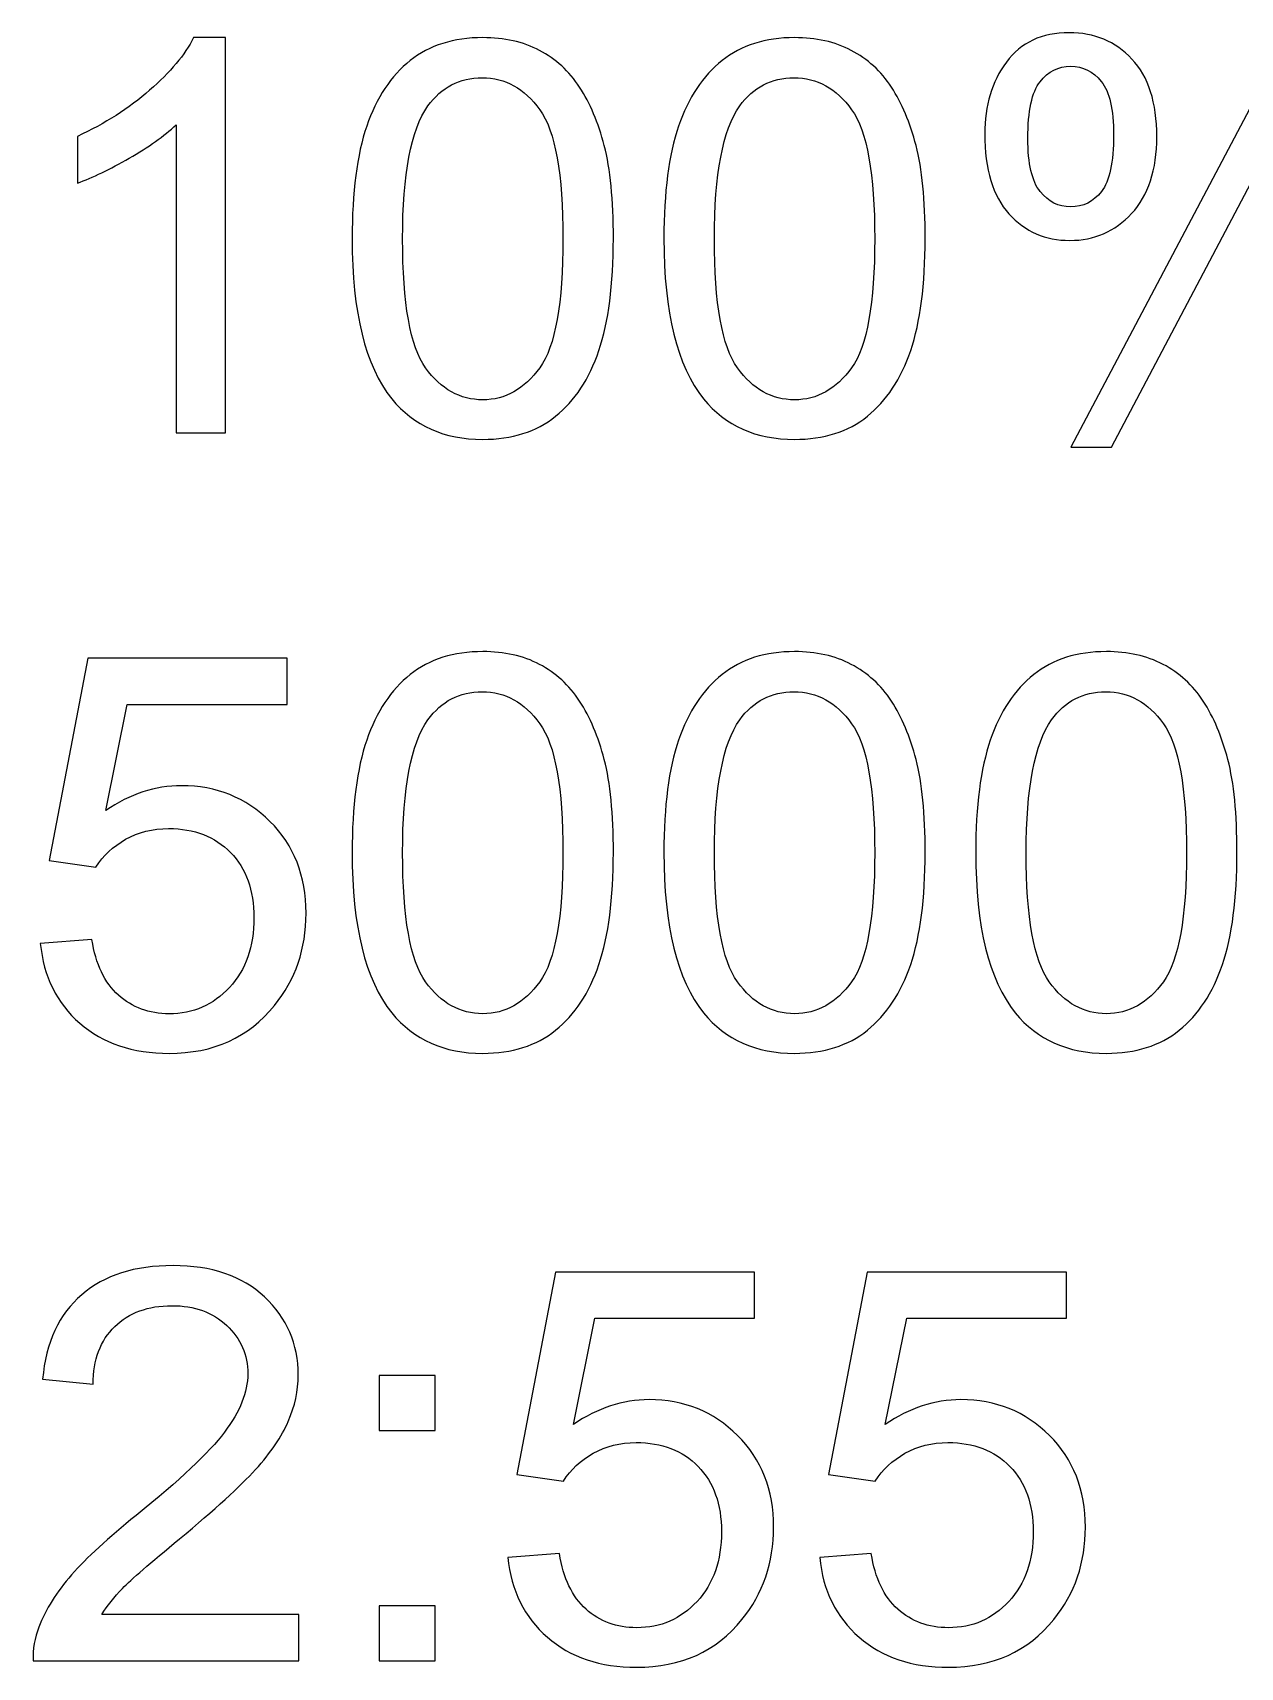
# Model space of a CAD drawing. Header units: millimetres. Extents: x -719 to 505, y -1021 to 376.
# Drawn here: x -644.3 to -588.4, y 244 to 319.6 of the extents above; entities that cross this region are included whole.
import ezdxf

# ---------------------------------------------------------------- set-up
doc = ezdxf.new("R2010")
doc.units = ezdxf.units.MM
doc.header["$MEASUREMENT"] = 0
doc.layers.add('OUTLINE', color=7, linetype='Continuous')

msp = doc.modelspace()

# ---------------------------------------------------------------- linework, layer by layer
at = {"layer": 'OUTLINE', "color": 250}
for points, knots in [([(-635.3459, 301.0599), (-635.3459, 301.0599), (-637.6273, 301.0599), (-637.6273, 301.0599), (-637.6273, 301.0599), (-637.6273, 301.0599), (-637.6273, 315.2924), (-637.6273, 315.2924), (-637.6273, 315.2924), (-638.1761, 314.7759), (-638.8977, 314.2637), (-639.7878, 313.7514), (-639.7878, 313.7514), (-640.6778, 313.2392), (-641.4815, 312.854), (-642.1901, 312.6), (-642.1901, 312.6), (-642.1901, 312.6), (-642.1901, 314.759), (-642.1901, 314.759), (-642.1901, 314.759), (-640.9155, 315.3432), (-639.8007, 316.0544), (-638.8458, 316.8926), (-638.8458, 316.8926), (-637.8909, 317.7265), (-637.2125, 318.5351), (-636.815, 319.3225), (-636.815, 319.3225), (-636.815, 319.3225), (-635.3459, 319.3225), (-635.3459, 319.3225), (-635.3459, 319.3225), (-635.3459, 319.3225), (-635.3459, 301.0599), (-635.3459, 301.0599)], [0, 0, 0, 0, 0.1, 0.1, 0.1, 0.1, 0.2, 0.2, 0.2, 0.2, 0.3, 0.3, 0.3, 0.3, 0.4, 0.4, 0.4, 0.4, 0.5, 0.5, 0.5, 0.5, 0.6, 0.6, 0.6, 0.6, 0.7, 0.7, 0.7, 0.7, 0.8, 0.8, 0.8, 0.8, 1, 1, 1, 1]), ([(-629.4827, 310.0346), (-629.4827, 312.1809), (-629.258, 313.9165), (-628.8086, 315.2289), (-628.8086, 315.2289), (-628.3549, 316.5454), (-627.6852, 317.5572), (-626.7952, 318.2642), (-626.7952, 318.2642), (-625.9093, 318.9711), (-624.7903, 319.3225), (-623.4422, 319.3225), (-623.4422, 319.3225), (-622.4483, 319.3225), (-621.5756, 319.1278), (-620.8195, 318.7341), (-620.8195, 318.7341), (-620.0676, 318.3404), (-619.4454, 317.7731), (-618.9614, 317.0323), (-618.9614, 317.0323), (-618.4775, 316.2957), (-618.0973, 315.394), (-617.8207, 314.3314), (-617.8207, 314.3314), (-617.54, 313.2688), (-617.4017, 311.8337), (-617.4017, 310.0346), (-617.4017, 310.0346), (-617.4017, 307.901), (-617.6263, 306.1738), (-618.0714, 304.8614), (-618.0714, 304.8614), (-618.5164, 303.5449), (-619.1862, 302.5331), (-620.0762, 301.8219), (-620.0762, 301.8219), (-620.962, 301.1107), (-622.0854, 300.7551), (-623.4422, 300.7551), (-623.4422, 300.7551), (-625.2267, 300.7551), (-626.6309, 301.3774), (-627.6507, 302.6262), (-627.6507, 302.6262), (-628.8734, 304.1502), (-629.4827, 306.6183), (-629.4827, 310.0346)], [0, 0, 0, 0, 0.0769231, 0.0769231, 0.0769231, 0.0769231, 0.1538462, 0.1538462, 0.1538462, 0.1538462, 0.2307692, 0.2307692, 0.2307692, 0.2307692, 0.3076923, 0.3076923, 0.3076923, 0.3076923, 0.3846154, 0.3846154, 0.3846154, 0.3846154, 0.4615385, 0.4615385, 0.4615385, 0.4615385, 0.5384615, 0.5384615, 0.5384615, 0.5384615, 0.6153846, 0.6153846, 0.6153846, 0.6153846, 0.6923077, 0.6923077, 0.6923077, 0.6923077, 0.7692308, 0.7692308, 0.7692308, 0.7692308, 0.8461538, 0.8461538, 0.8461538, 0.8461538, 1, 1, 1, 1]), ([(-615.0641, 310.0346), (-615.0641, 312.1809), (-614.8394, 313.9165), (-614.39, 315.2289), (-614.39, 315.2289), (-613.9363, 316.5454), (-613.2666, 317.5572), (-612.3766, 318.2642), (-612.3766, 318.2642), (-611.4907, 318.9711), (-610.3717, 319.3225), (-609.0236, 319.3225), (-609.0236, 319.3225), (-608.0297, 319.3225), (-607.157, 319.1278), (-606.4009, 318.7341), (-606.4009, 318.7341), (-605.649, 318.3404), (-605.0268, 317.7731), (-604.5428, 317.0323), (-604.5428, 317.0323), (-604.0589, 316.2957), (-603.6787, 315.394), (-603.4021, 314.3314), (-603.4021, 314.3314), (-603.1214, 313.2688), (-602.9831, 311.8337), (-602.9831, 310.0346), (-602.9831, 310.0346), (-602.9831, 307.901), (-603.2077, 306.1738), (-603.6528, 304.8614), (-603.6528, 304.8614), (-604.0978, 303.5449), (-604.7676, 302.5331), (-605.6576, 301.8219), (-605.6576, 301.8219), (-606.5434, 301.1107), (-607.6668, 300.7551), (-609.0236, 300.7551), (-609.0236, 300.7551), (-610.8081, 300.7551), (-612.2123, 301.3774), (-613.2321, 302.6262), (-613.2321, 302.6262), (-614.4548, 304.1502), (-615.0641, 306.6183), (-615.0641, 310.0346)], [0, 0, 0, 0, 0.0769231, 0.0769231, 0.0769231, 0.0769231, 0.1538462, 0.1538462, 0.1538462, 0.1538462, 0.2307692, 0.2307692, 0.2307692, 0.2307692, 0.3076923, 0.3076923, 0.3076923, 0.3076923, 0.3846154, 0.3846154, 0.3846154, 0.3846154, 0.4615385, 0.4615385, 0.4615385, 0.4615385, 0.5384615, 0.5384615, 0.5384615, 0.5384615, 0.6153846, 0.6153846, 0.6153846, 0.6153846, 0.6923077, 0.6923077, 0.6923077, 0.6923077, 0.7692308, 0.7692308, 0.7692308, 0.7692308, 0.8461538, 0.8461538, 0.8461538, 0.8461538, 1, 1, 1, 1]), ([(-600.2308, 314.8817), (-600.2308, 316.1771), (-599.898, 317.282), (-599.2284, 318.188), (-599.2284, 318.188), (-598.5586, 319.0981), (-597.5907, 319.5511), (-596.3204, 319.5511), (-596.3204, 319.5511), (-595.1538, 319.5511), (-594.186, 319.1447), (-593.4212, 318.3319), (-593.4212, 318.3319), (-592.6564, 317.5191), (-592.2718, 316.3211), (-592.2718, 314.7463), (-592.2718, 314.7463), (-592.2718, 313.2096), (-592.6607, 312.0242), (-593.4342, 311.1945), (-593.4342, 311.1945), (-594.2075, 310.3648), (-595.1625, 309.9499), (-596.2945, 309.9499), (-596.2945, 309.9499), (-597.4222, 309.9499), (-598.3599, 310.3605), (-599.1073, 311.1776), (-599.1073, 311.1776), (-599.8549, 311.9946), (-600.2308, 313.2307), (-600.2308, 314.8817)], [0, 0, 0, 0, 0.1111111, 0.1111111, 0.1111111, 0.1111111, 0.2222222, 0.2222222, 0.2222222, 0.2222222, 0.3333333, 0.3333333, 0.3333333, 0.3333333, 0.4444444, 0.4444444, 0.4444444, 0.4444444, 0.5555556, 0.5555556, 0.5555556, 0.5555556, 0.6666667, 0.6666667, 0.6666667, 0.6666667, 0.7777778, 0.7777778, 0.7777778, 0.7777778, 1, 1, 1, 1]), ([(-596.2426, 300.3995), (-596.2426, 300.3995), (-586.1189, 319.5511), (-586.1189, 319.5511), (-586.1189, 319.5511), (-586.1189, 319.5511), (-584.261, 319.5511), (-584.261, 319.5511), (-584.261, 319.5511), (-584.261, 319.5511), (-594.3588, 300.3995), (-594.3588, 300.3995), (-594.3588, 300.3995), (-594.3588, 300.3995), (-596.2426, 300.3995), (-596.2426, 300.3995)], [0, 0, 0, 0, 0.2, 0.2, 0.2, 0.2, 0.4, 0.4, 0.4, 0.4, 0.6, 0.6, 0.6, 0.6, 1, 1, 1, 1]), ([(-627.1494, 310.0261), (-627.1494, 307.0331), (-626.7952, 305.0435), (-626.0822, 304.0613), (-626.0822, 304.0613), (-625.3693, 303.075), (-624.4878, 302.5839), (-623.4422, 302.5839), (-623.4422, 302.5839), (-622.3965, 302.5839), (-621.515, 303.0792), (-620.8021, 304.0656), (-620.8021, 304.0656), (-620.0892, 305.0562), (-619.7349, 307.0416), (-619.7349, 310.0261), (-619.7349, 310.0261), (-619.7349, 313.0191), (-620.0892, 315.0087), (-620.8021, 315.9909), (-620.8021, 315.9909), (-621.5108, 316.9772), (-622.4009, 317.4683), (-623.4681, 317.4683), (-623.4681, 317.4683), (-624.5138, 317.4683), (-625.3519, 317.0323), (-625.9785, 316.1644), (-625.9785, 316.1644), (-626.7606, 315.0595), (-627.1494, 313.0106), (-627.1494, 310.0261)], [0, 0, 0, 0, 0.1111111, 0.1111111, 0.1111111, 0.1111111, 0.2222222, 0.2222222, 0.2222222, 0.2222222, 0.3333333, 0.3333333, 0.3333333, 0.3333333, 0.4444444, 0.4444444, 0.4444444, 0.4444444, 0.5555556, 0.5555556, 0.5555556, 0.5555556, 0.6666667, 0.6666667, 0.6666667, 0.6666667, 0.7777778, 0.7777778, 0.7777778, 0.7777778, 1, 1, 1, 1]), ([(-612.7308, 310.0261), (-612.7308, 307.0331), (-612.3766, 305.0435), (-611.6636, 304.0613), (-611.6636, 304.0613), (-610.9507, 303.075), (-610.0692, 302.5839), (-609.0236, 302.5839), (-609.0236, 302.5839), (-607.9779, 302.5839), (-607.0964, 303.0792), (-606.3835, 304.0656), (-606.3835, 304.0656), (-605.6706, 305.0562), (-605.3163, 307.0416), (-605.3163, 310.0261), (-605.3163, 310.0261), (-605.3163, 313.0191), (-605.6706, 315.0087), (-606.3835, 315.9909), (-606.3835, 315.9909), (-607.0922, 316.9772), (-607.9823, 317.4683), (-609.0495, 317.4683), (-609.0495, 317.4683), (-610.0952, 317.4683), (-610.9333, 317.0323), (-611.5599, 316.1644), (-611.5599, 316.1644), (-612.342, 315.0595), (-612.7308, 313.0106), (-612.7308, 310.0261)], [0, 0, 0, 0, 0.1111111, 0.1111111, 0.1111111, 0.1111111, 0.2222222, 0.2222222, 0.2222222, 0.2222222, 0.3333333, 0.3333333, 0.3333333, 0.3333333, 0.4444444, 0.4444444, 0.4444444, 0.4444444, 0.5555556, 0.5555556, 0.5555556, 0.5555556, 0.6666667, 0.6666667, 0.6666667, 0.6666667, 0.7777778, 0.7777778, 0.7777778, 0.7777778, 1, 1, 1, 1]), ([(-596.2556, 318.0017), (-596.8216, 318.0017), (-597.2926, 317.7646), (-597.6685, 317.2863), (-597.6685, 317.2863), (-598.0444, 316.8079), (-598.2346, 315.9316), (-598.2346, 314.6574), (-598.2346, 314.6574), (-598.2346, 313.4974), (-598.0444, 312.6804), (-597.6642, 312.2105), (-597.6642, 312.2105), (-597.284, 311.7364), (-596.813, 311.4993), (-596.2556, 311.4993), (-596.2556, 311.4993), (-595.6809, 311.4993), (-595.2056, 311.7364), (-594.8297, 312.2147), (-594.8297, 312.2147), (-594.4538, 312.6931), (-594.268, 313.5652), (-594.268, 314.8309), (-594.268, 314.8309), (-594.268, 315.9993), (-594.4582, 316.8206), (-594.8384, 317.2905), (-594.8384, 317.2905), (-595.2186, 317.7646), (-595.6896, 318.0017), (-596.2556, 318.0017)], [0, 0, 0, 0, 0.1111111, 0.1111111, 0.1111111, 0.1111111, 0.2222222, 0.2222222, 0.2222222, 0.2222222, 0.3333333, 0.3333333, 0.3333333, 0.3333333, 0.4444444, 0.4444444, 0.4444444, 0.4444444, 0.5555556, 0.5555556, 0.5555556, 0.5555556, 0.6666667, 0.6666667, 0.6666667, 0.6666667, 0.7777778, 0.7777778, 0.7777778, 0.7777778, 1, 1, 1, 1]), ([(-629.4827, 281.6585), (-629.4827, 283.8048), (-629.258, 285.5404), (-628.8086, 286.8528), (-628.8086, 286.8528), (-628.3549, 288.1693), (-627.6852, 289.1811), (-626.7952, 289.8881), (-626.7952, 289.8881), (-625.9093, 290.595), (-624.7903, 290.9464), (-623.4422, 290.9464), (-623.4422, 290.9464), (-622.4483, 290.9464), (-621.5756, 290.7517), (-620.8195, 290.358), (-620.8195, 290.358), (-620.0676, 289.9643), (-619.4454, 289.397), (-618.9614, 288.6562), (-618.9614, 288.6562), (-618.4775, 287.9196), (-618.0973, 287.0179), (-617.8207, 285.9553), (-617.8207, 285.9553), (-617.54, 284.8927), (-617.4017, 283.4576), (-617.4017, 281.6585), (-617.4017, 281.6585), (-617.4017, 279.5249), (-617.6263, 277.7977), (-618.0714, 276.4853), (-618.0714, 276.4853), (-618.5164, 275.1688), (-619.1862, 274.157), (-620.0762, 273.4458), (-620.0762, 273.4458), (-620.962, 272.7346), (-622.0854, 272.379), (-623.4422, 272.379), (-623.4422, 272.379), (-625.2267, 272.379), (-626.6309, 273.0013), (-627.6507, 274.2501), (-627.6507, 274.2501), (-628.8734, 275.7741), (-629.4827, 278.2422), (-629.4827, 281.6585)], [0, 0, 0, 0, 0.0769231, 0.0769231, 0.0769231, 0.0769231, 0.1538462, 0.1538462, 0.1538462, 0.1538462, 0.2307692, 0.2307692, 0.2307692, 0.2307692, 0.3076923, 0.3076923, 0.3076923, 0.3076923, 0.3846154, 0.3846154, 0.3846154, 0.3846154, 0.4615385, 0.4615385, 0.4615385, 0.4615385, 0.5384615, 0.5384615, 0.5384615, 0.5384615, 0.6153846, 0.6153846, 0.6153846, 0.6153846, 0.6923077, 0.6923077, 0.6923077, 0.6923077, 0.7692308, 0.7692308, 0.7692308, 0.7692308, 0.8461538, 0.8461538, 0.8461538, 0.8461538, 1, 1, 1, 1]), ([(-615.0641, 281.6585), (-615.0641, 283.8048), (-614.8394, 285.5404), (-614.39, 286.8528), (-614.39, 286.8528), (-613.9363, 288.1693), (-613.2666, 289.1811), (-612.3766, 289.8881), (-612.3766, 289.8881), (-611.4907, 290.595), (-610.3717, 290.9464), (-609.0236, 290.9464), (-609.0236, 290.9464), (-608.0297, 290.9464), (-607.157, 290.7517), (-606.4009, 290.358), (-606.4009, 290.358), (-605.649, 289.9643), (-605.0268, 289.397), (-604.5428, 288.6562), (-604.5428, 288.6562), (-604.0589, 287.9196), (-603.6787, 287.0179), (-603.4021, 285.9553), (-603.4021, 285.9553), (-603.1214, 284.8927), (-602.9831, 283.4576), (-602.9831, 281.6585), (-602.9831, 281.6585), (-602.9831, 279.5249), (-603.2077, 277.7977), (-603.6528, 276.4853), (-603.6528, 276.4853), (-604.0978, 275.1688), (-604.7676, 274.157), (-605.6576, 273.4458), (-605.6576, 273.4458), (-606.5434, 272.7346), (-607.6668, 272.379), (-609.0236, 272.379), (-609.0236, 272.379), (-610.8081, 272.379), (-612.2123, 273.0013), (-613.2321, 274.2501), (-613.2321, 274.2501), (-614.4548, 275.7741), (-615.0641, 278.2422), (-615.0641, 281.6585)], [0, 0, 0, 0, 0.0769231, 0.0769231, 0.0769231, 0.0769231, 0.1538462, 0.1538462, 0.1538462, 0.1538462, 0.2307692, 0.2307692, 0.2307692, 0.2307692, 0.3076923, 0.3076923, 0.3076923, 0.3076923, 0.3846154, 0.3846154, 0.3846154, 0.3846154, 0.4615385, 0.4615385, 0.4615385, 0.4615385, 0.5384615, 0.5384615, 0.5384615, 0.5384615, 0.6153846, 0.6153846, 0.6153846, 0.6153846, 0.6923077, 0.6923077, 0.6923077, 0.6923077, 0.7692308, 0.7692308, 0.7692308, 0.7692308, 0.8461538, 0.8461538, 0.8461538, 0.8461538, 1, 1, 1, 1]), ([(-600.6456, 281.6585), (-600.6456, 283.8048), (-600.4209, 285.5404), (-599.9715, 286.8528), (-599.9715, 286.8528), (-599.5178, 288.1693), (-598.8481, 289.1811), (-597.9581, 289.8881), (-597.9581, 289.8881), (-597.0722, 290.595), (-595.9532, 290.9464), (-594.6051, 290.9464), (-594.6051, 290.9464), (-593.6112, 290.9464), (-592.7385, 290.7517), (-591.9824, 290.358), (-591.9824, 290.358), (-591.2305, 289.9643), (-590.6083, 289.397), (-590.1243, 288.6562), (-590.1243, 288.6562), (-589.6404, 287.9196), (-589.2602, 287.0179), (-588.9836, 285.9553), (-588.9836, 285.9553), (-588.7029, 284.8927), (-588.5646, 283.4576), (-588.5646, 281.6585), (-588.5646, 281.6585), (-588.5646, 279.5249), (-588.7892, 277.7977), (-589.2343, 276.4853), (-589.2343, 276.4853), (-589.6793, 275.1688), (-590.3491, 274.157), (-591.2391, 273.4458), (-591.2391, 273.4458), (-592.1249, 272.7346), (-593.2483, 272.379), (-594.6051, 272.379), (-594.6051, 272.379), (-596.3896, 272.379), (-597.7938, 273.0013), (-598.8136, 274.2501), (-598.8136, 274.2501), (-600.0363, 275.7741), (-600.6456, 278.2422), (-600.6456, 281.6585)], [0, 0, 0, 0, 0.0769231, 0.0769231, 0.0769231, 0.0769231, 0.1538462, 0.1538462, 0.1538462, 0.1538462, 0.2307692, 0.2307692, 0.2307692, 0.2307692, 0.3076923, 0.3076923, 0.3076923, 0.3076923, 0.3846154, 0.3846154, 0.3846154, 0.3846154, 0.4615385, 0.4615385, 0.4615385, 0.4615385, 0.5384615, 0.5384615, 0.5384615, 0.5384615, 0.6153846, 0.6153846, 0.6153846, 0.6153846, 0.6923077, 0.6923077, 0.6923077, 0.6923077, 0.7692308, 0.7692308, 0.7692308, 0.7692308, 0.8461538, 0.8461538, 0.8461538, 0.8461538, 1, 1, 1, 1]), ([(-643.9012, 277.459), (-643.9012, 277.459), (-641.5161, 277.6368), (-641.5161, 277.6368), (-641.5161, 277.6368), (-641.3389, 276.498), (-640.9285, 275.6429), (-640.2889, 275.0672), (-640.2889, 275.0672), (-639.6495, 274.4957), (-638.8675, 274.2078), (-637.9471, 274.2078), (-637.9471, 274.2078), (-636.8366, 274.2078), (-635.9076, 274.6142), (-635.1515, 275.4228), (-635.1515, 275.4228), (-634.3997, 276.2356), (-634.0238, 277.3108), (-634.0238, 278.6486), (-634.0238, 278.6486), (-634.0238, 279.9228), (-634.3824, 280.9261), (-635.1039, 281.6627), (-635.1039, 281.6627), (-635.8256, 282.3993), (-636.7805, 282.7676), (-637.9687, 282.7676), (-637.9687, 282.7676), (-638.7075, 282.7676), (-639.3686, 282.6025), (-639.9563, 282.2723), (-639.9563, 282.2723), (-640.5396, 281.9421), (-640.9976, 281.5145), (-641.3346, 280.9896), (-641.3346, 280.9896), (-641.3346, 280.9896), (-643.4864, 281.2944), (-643.4864, 281.2944), (-643.4864, 281.2944), (-643.4864, 281.2944), (-641.6976, 290.6416), (-641.6976, 290.6416), (-641.6976, 290.6416), (-641.6976, 290.6416), (-632.4942, 290.6416), (-632.4942, 290.6416), (-632.4942, 290.6416), (-632.4942, 290.6416), (-632.4942, 288.508), (-632.4942, 288.508), (-632.4942, 288.508), (-632.4942, 288.508), (-639.8785, 288.508), (-639.8785, 288.508), (-639.8785, 288.508), (-639.8785, 288.508), (-640.868, 283.6016), (-640.868, 283.6016), (-640.868, 283.6016), (-639.7575, 284.3678), (-638.5909, 284.7488), (-637.3724, 284.7488), (-637.3724, 284.7488), (-635.7565, 284.7488), (-634.391, 284.1985), (-633.2806, 283.0978), (-633.2806, 283.0978), (-632.1701, 281.9971), (-631.6128, 280.5832), (-631.6128, 278.856), (-631.6128, 278.856), (-631.6128, 277.2092), (-632.101, 275.7868), (-633.0775, 274.5888), (-633.0775, 274.5888), (-634.2658, 273.1156), (-635.8904, 272.379), (-637.9471, 272.379), (-637.9471, 272.379), (-639.6322, 272.379), (-641.0063, 272.8447), (-642.0735, 273.7718), (-642.0735, 273.7718), (-643.1407, 274.6989), (-643.7499, 275.9265), (-643.9012, 277.459)], [0, 0, 0, 0, 0.0434783, 0.0434783, 0.0434783, 0.0434783, 0.0869565, 0.0869565, 0.0869565, 0.0869565, 0.1304348, 0.1304348, 0.1304348, 0.1304348, 0.173913, 0.173913, 0.173913, 0.173913, 0.2173913, 0.2173913, 0.2173913, 0.2173913, 0.2608696, 0.2608696, 0.2608696, 0.2608696, 0.3043478, 0.3043478, 0.3043478, 0.3043478, 0.3478261, 0.3478261, 0.3478261, 0.3478261, 0.3913043, 0.3913043, 0.3913043, 0.3913043, 0.4347826, 0.4347826, 0.4347826, 0.4347826, 0.4782609, 0.4782609, 0.4782609, 0.4782609, 0.5217391, 0.5217391, 0.5217391, 0.5217391, 0.5652174, 0.5652174, 0.5652174, 0.5652174, 0.6086957, 0.6086957, 0.6086957, 0.6086957, 0.6521739, 0.6521739, 0.6521739, 0.6521739, 0.6956522, 0.6956522, 0.6956522, 0.6956522, 0.7391304, 0.7391304, 0.7391304, 0.7391304, 0.7826087, 0.7826087, 0.7826087, 0.7826087, 0.826087, 0.826087, 0.826087, 0.826087, 0.8695652, 0.8695652, 0.8695652, 0.8695652, 0.9130435, 0.9130435, 0.9130435, 0.9130435, 1, 1, 1, 1]), ([(-627.1494, 281.65), (-627.1494, 278.657), (-626.7952, 276.6674), (-626.0822, 275.6852), (-626.0822, 275.6852), (-625.3693, 274.6989), (-624.4878, 274.2078), (-623.4422, 274.2078), (-623.4422, 274.2078), (-622.3965, 274.2078), (-621.515, 274.7031), (-620.8021, 275.6895), (-620.8021, 275.6895), (-620.0892, 276.6801), (-619.7349, 278.6655), (-619.7349, 281.65), (-619.7349, 281.65), (-619.7349, 284.643), (-620.0892, 286.6326), (-620.8021, 287.6148), (-620.8021, 287.6148), (-621.5108, 288.6011), (-622.4009, 289.0922), (-623.4681, 289.0922), (-623.4681, 289.0922), (-624.5138, 289.0922), (-625.3519, 288.6562), (-625.9785, 287.7883), (-625.9785, 287.7883), (-626.7606, 286.6834), (-627.1494, 284.6345), (-627.1494, 281.65)], [0, 0, 0, 0, 0.1111111, 0.1111111, 0.1111111, 0.1111111, 0.2222222, 0.2222222, 0.2222222, 0.2222222, 0.3333333, 0.3333333, 0.3333333, 0.3333333, 0.4444444, 0.4444444, 0.4444444, 0.4444444, 0.5555556, 0.5555556, 0.5555556, 0.5555556, 0.6666667, 0.6666667, 0.6666667, 0.6666667, 0.7777778, 0.7777778, 0.7777778, 0.7777778, 1, 1, 1, 1]), ([(-612.7308, 281.65), (-612.7308, 278.657), (-612.3766, 276.6674), (-611.6636, 275.6852), (-611.6636, 275.6852), (-610.9507, 274.6989), (-610.0692, 274.2078), (-609.0236, 274.2078), (-609.0236, 274.2078), (-607.9779, 274.2078), (-607.0964, 274.7031), (-606.3835, 275.6895), (-606.3835, 275.6895), (-605.6706, 276.6801), (-605.3163, 278.6655), (-605.3163, 281.65), (-605.3163, 281.65), (-605.3163, 284.643), (-605.6706, 286.6326), (-606.3835, 287.6148), (-606.3835, 287.6148), (-607.0922, 288.6011), (-607.9823, 289.0922), (-609.0495, 289.0922), (-609.0495, 289.0922), (-610.0952, 289.0922), (-610.9333, 288.6562), (-611.5599, 287.7883), (-611.5599, 287.7883), (-612.342, 286.6834), (-612.7308, 284.6345), (-612.7308, 281.65)], [0, 0, 0, 0, 0.1111111, 0.1111111, 0.1111111, 0.1111111, 0.2222222, 0.2222222, 0.2222222, 0.2222222, 0.3333333, 0.3333333, 0.3333333, 0.3333333, 0.4444444, 0.4444444, 0.4444444, 0.4444444, 0.5555556, 0.5555556, 0.5555556, 0.5555556, 0.6666667, 0.6666667, 0.6666667, 0.6666667, 0.7777778, 0.7777778, 0.7777778, 0.7777778, 1, 1, 1, 1]), ([(-598.3123, 281.65), (-598.3123, 278.657), (-597.9581, 276.6674), (-597.2451, 275.6852), (-597.2451, 275.6852), (-596.5322, 274.6989), (-595.6507, 274.2078), (-594.6051, 274.2078), (-594.6051, 274.2078), (-593.5594, 274.2078), (-592.6779, 274.7031), (-591.965, 275.6895), (-591.965, 275.6895), (-591.2521, 276.6801), (-590.8978, 278.6655), (-590.8978, 281.65), (-590.8978, 281.65), (-590.8978, 284.643), (-591.2521, 286.6326), (-591.965, 287.6148), (-591.965, 287.6148), (-592.6737, 288.6011), (-593.5638, 289.0922), (-594.631, 289.0922), (-594.631, 289.0922), (-595.6767, 289.0922), (-596.5148, 288.6562), (-597.1414, 287.7883), (-597.1414, 287.7883), (-597.9235, 286.6834), (-598.3123, 284.6345), (-598.3123, 281.65)], [0, 0, 0, 0, 0.1111111, 0.1111111, 0.1111111, 0.1111111, 0.2222222, 0.2222222, 0.2222222, 0.2222222, 0.3333333, 0.3333333, 0.3333333, 0.3333333, 0.4444444, 0.4444444, 0.4444444, 0.4444444, 0.5555556, 0.5555556, 0.5555556, 0.5555556, 0.6666667, 0.6666667, 0.6666667, 0.6666667, 0.7777778, 0.7777778, 0.7777778, 0.7777778, 1, 1, 1, 1]), ([(-631.9498, 246.4413), (-631.9498, 246.4413), (-631.9498, 244.3077), (-631.9498, 244.3077), (-631.9498, 244.3077), (-631.9498, 244.3077), (-644.2382, 244.3077), (-644.2382, 244.3077), (-644.2382, 244.3077), (-644.2554, 244.8453), (-644.1647, 245.3618), (-643.9703, 245.8613), (-643.9703, 245.8613), (-643.6549, 246.6784), (-643.1493, 247.4869), (-642.4537, 248.2786), (-642.4537, 248.2786), (-641.7581, 249.0702), (-640.7643, 249.9846), (-639.4723, 251.0218), (-639.4723, 251.0218), (-637.4631, 252.6431), (-636.0978, 253.9258), (-635.3848, 254.8741), (-635.3848, 254.8741), (-634.6676, 255.8224), (-634.309, 256.7198), (-634.309, 257.5665), (-634.309, 257.5665), (-634.309, 258.4513), (-634.633, 259.1963), (-635.2811, 259.8059), (-635.2811, 259.8059), (-635.9293, 260.4113), (-636.7761, 260.7161), (-637.8175, 260.7161), (-637.8175, 260.7161), (-638.9193, 260.7161), (-639.8007, 260.3944), (-640.4618, 259.7509), (-640.4618, 259.7509), (-641.1229, 259.1117), (-641.4556, 258.2227), (-641.4642, 257.0839), (-641.4642, 257.0839), (-641.4642, 257.0839), (-643.7975, 257.3125), (-643.7975, 257.3125), (-643.7975, 257.3125), (-643.6376, 259.0228), (-643.0327, 260.3266), (-641.987, 261.2241), (-641.987, 261.2241), (-640.9371, 262.1216), (-639.5328, 262.5703), (-637.7656, 262.5703), (-637.7656, 262.5703), (-635.9854, 262.5703), (-634.5725, 262.0877), (-633.5355, 261.1183), (-633.5355, 261.1183), (-632.4942, 260.1488), (-631.9757, 258.9466), (-631.9757, 257.5157), (-631.9757, 257.5157), (-631.9757, 256.7876), (-632.127, 256.0721), (-632.4337, 255.3694), (-632.4337, 255.3694), (-632.7362, 254.6624), (-633.2417, 253.9216), (-633.946, 253.1427), (-633.946, 253.1427), (-634.6547, 252.368), (-635.8256, 251.2969), (-637.4588, 249.9423), (-637.4588, 249.9423), (-638.8286, 248.8162), (-639.71, 248.0542), (-640.0989, 247.652), (-640.0989, 247.652), (-640.4878, 247.2499), (-640.8074, 246.8477), (-641.0624, 246.4413), (-641.0624, 246.4413), (-641.0624, 246.4413), (-631.9498, 246.4413), (-631.9498, 246.4413)], [0, 0, 0, 0, 0.0434783, 0.0434783, 0.0434783, 0.0434783, 0.0869565, 0.0869565, 0.0869565, 0.0869565, 0.1304348, 0.1304348, 0.1304348, 0.1304348, 0.173913, 0.173913, 0.173913, 0.173913, 0.2173913, 0.2173913, 0.2173913, 0.2173913, 0.2608696, 0.2608696, 0.2608696, 0.2608696, 0.3043478, 0.3043478, 0.3043478, 0.3043478, 0.3478261, 0.3478261, 0.3478261, 0.3478261, 0.3913043, 0.3913043, 0.3913043, 0.3913043, 0.4347826, 0.4347826, 0.4347826, 0.4347826, 0.4782609, 0.4782609, 0.4782609, 0.4782609, 0.5217391, 0.5217391, 0.5217391, 0.5217391, 0.5652174, 0.5652174, 0.5652174, 0.5652174, 0.6086957, 0.6086957, 0.6086957, 0.6086957, 0.6521739, 0.6521739, 0.6521739, 0.6521739, 0.6956522, 0.6956522, 0.6956522, 0.6956522, 0.7391304, 0.7391304, 0.7391304, 0.7391304, 0.7826087, 0.7826087, 0.7826087, 0.7826087, 0.826087, 0.826087, 0.826087, 0.826087, 0.8695652, 0.8695652, 0.8695652, 0.8695652, 0.9130435, 0.9130435, 0.9130435, 0.9130435, 1, 1, 1, 1]), ([(-622.2798, 249.0829), (-622.2798, 249.0829), (-619.8947, 249.2607), (-619.8947, 249.2607), (-619.8947, 249.2607), (-619.7175, 248.1219), (-619.3071, 247.2668), (-618.6675, 246.6911), (-618.6675, 246.6911), (-618.0281, 246.1196), (-617.2461, 245.8317), (-616.3257, 245.8317), (-616.3257, 245.8317), (-615.2152, 245.8317), (-614.2862, 246.2381), (-613.5301, 247.0467), (-613.5301, 247.0467), (-612.7783, 247.8595), (-612.4024, 248.9347), (-612.4024, 250.2725), (-612.4024, 250.2725), (-612.4024, 251.5467), (-612.761, 252.55), (-613.4825, 253.2866), (-613.4825, 253.2866), (-614.2042, 254.0232), (-615.1591, 254.3915), (-616.3473, 254.3915), (-616.3473, 254.3915), (-617.0861, 254.3915), (-617.7472, 254.2264), (-618.3349, 253.8962), (-618.3349, 253.8962), (-618.9182, 253.566), (-619.3762, 253.1384), (-619.7132, 252.6135), (-619.7132, 252.6135), (-619.7132, 252.6135), (-621.865, 252.9183), (-621.865, 252.9183), (-621.865, 252.9183), (-621.865, 252.9183), (-620.0762, 262.2655), (-620.0762, 262.2655), (-620.0762, 262.2655), (-620.0762, 262.2655), (-610.8728, 262.2655), (-610.8728, 262.2655), (-610.8728, 262.2655), (-610.8728, 262.2655), (-610.8728, 260.1319), (-610.8728, 260.1319), (-610.8728, 260.1319), (-610.8728, 260.1319), (-618.2571, 260.1319), (-618.2571, 260.1319), (-618.2571, 260.1319), (-618.2571, 260.1319), (-619.2466, 255.2255), (-619.2466, 255.2255), (-619.2466, 255.2255), (-618.1361, 255.9917), (-616.9695, 256.3727), (-615.751, 256.3727), (-615.751, 256.3727), (-614.1351, 256.3727), (-612.7696, 255.8224), (-611.6592, 254.7217), (-611.6592, 254.7217), (-610.5487, 253.621), (-609.9914, 252.2071), (-609.9914, 250.4799), (-609.9914, 250.4799), (-609.9914, 248.8331), (-610.4796, 247.4107), (-611.4561, 246.2127), (-611.4561, 246.2127), (-612.6444, 244.7395), (-614.269, 244.0029), (-616.3257, 244.0029), (-616.3257, 244.0029), (-618.0108, 244.0029), (-619.3849, 244.4686), (-620.4521, 245.3957), (-620.4521, 245.3957), (-621.5193, 246.3228), (-622.1285, 247.5504), (-622.2798, 249.0829)], [0, 0, 0, 0, 0.0434783, 0.0434783, 0.0434783, 0.0434783, 0.0869565, 0.0869565, 0.0869565, 0.0869565, 0.1304348, 0.1304348, 0.1304348, 0.1304348, 0.173913, 0.173913, 0.173913, 0.173913, 0.2173913, 0.2173913, 0.2173913, 0.2173913, 0.2608696, 0.2608696, 0.2608696, 0.2608696, 0.3043478, 0.3043478, 0.3043478, 0.3043478, 0.3478261, 0.3478261, 0.3478261, 0.3478261, 0.3913043, 0.3913043, 0.3913043, 0.3913043, 0.4347826, 0.4347826, 0.4347826, 0.4347826, 0.4782609, 0.4782609, 0.4782609, 0.4782609, 0.5217391, 0.5217391, 0.5217391, 0.5217391, 0.5652174, 0.5652174, 0.5652174, 0.5652174, 0.6086957, 0.6086957, 0.6086957, 0.6086957, 0.6521739, 0.6521739, 0.6521739, 0.6521739, 0.6956522, 0.6956522, 0.6956522, 0.6956522, 0.7391304, 0.7391304, 0.7391304, 0.7391304, 0.7826087, 0.7826087, 0.7826087, 0.7826087, 0.826087, 0.826087, 0.826087, 0.826087, 0.8695652, 0.8695652, 0.8695652, 0.8695652, 0.9130435, 0.9130435, 0.9130435, 0.9130435, 1, 1, 1, 1]), ([(-607.8613, 249.0829), (-607.8613, 249.0829), (-605.4762, 249.2607), (-605.4762, 249.2607), (-605.4762, 249.2607), (-605.299, 248.1219), (-604.8886, 247.2668), (-604.249, 246.6911), (-604.249, 246.6911), (-603.6096, 246.1196), (-602.8276, 245.8317), (-601.9072, 245.8317), (-601.9072, 245.8317), (-600.7967, 245.8317), (-599.8677, 246.2381), (-599.1116, 247.0467), (-599.1116, 247.0467), (-598.3598, 247.8595), (-597.9839, 248.9347), (-597.9839, 250.2725), (-597.9839, 250.2725), (-597.9839, 251.5467), (-598.3425, 252.55), (-599.064, 253.2866), (-599.064, 253.2866), (-599.7857, 254.0232), (-600.7406, 254.3915), (-601.9288, 254.3915), (-601.9288, 254.3915), (-602.6676, 254.3915), (-603.3287, 254.2264), (-603.9164, 253.8962), (-603.9164, 253.8962), (-604.4997, 253.566), (-604.9577, 253.1384), (-605.2947, 252.6135), (-605.2947, 252.6135), (-605.2947, 252.6135), (-607.4465, 252.9183), (-607.4465, 252.9183), (-607.4465, 252.9183), (-607.4465, 252.9183), (-605.6577, 262.2655), (-605.6577, 262.2655), (-605.6577, 262.2655), (-605.6577, 262.2655), (-596.4543, 262.2655), (-596.4543, 262.2655), (-596.4543, 262.2655), (-596.4543, 262.2655), (-596.4543, 260.1319), (-596.4543, 260.1319), (-596.4543, 260.1319), (-596.4543, 260.1319), (-603.8386, 260.1319), (-603.8386, 260.1319), (-603.8386, 260.1319), (-603.8386, 260.1319), (-604.8281, 255.2255), (-604.8281, 255.2255), (-604.8281, 255.2255), (-603.7176, 255.9917), (-602.551, 256.3727), (-601.3325, 256.3727), (-601.3325, 256.3727), (-599.7166, 256.3727), (-598.3511, 255.8224), (-597.2407, 254.7217), (-597.2407, 254.7217), (-596.1302, 253.621), (-595.5729, 252.2071), (-595.5729, 250.4799), (-595.5729, 250.4799), (-595.5729, 248.8331), (-596.0611, 247.4107), (-597.0376, 246.2127), (-597.0376, 246.2127), (-598.2259, 244.7395), (-599.8505, 244.0029), (-601.9072, 244.0029), (-601.9072, 244.0029), (-603.5923, 244.0029), (-604.9664, 244.4686), (-606.0336, 245.3957), (-606.0336, 245.3957), (-607.1008, 246.3228), (-607.71, 247.5504), (-607.8613, 249.0829)], [0, 0, 0, 0, 0.0434783, 0.0434783, 0.0434783, 0.0434783, 0.0869565, 0.0869565, 0.0869565, 0.0869565, 0.1304348, 0.1304348, 0.1304348, 0.1304348, 0.173913, 0.173913, 0.173913, 0.173913, 0.2173913, 0.2173913, 0.2173913, 0.2173913, 0.2608696, 0.2608696, 0.2608696, 0.2608696, 0.3043478, 0.3043478, 0.3043478, 0.3043478, 0.3478261, 0.3478261, 0.3478261, 0.3478261, 0.3913043, 0.3913043, 0.3913043, 0.3913043, 0.4347826, 0.4347826, 0.4347826, 0.4347826, 0.4782609, 0.4782609, 0.4782609, 0.4782609, 0.5217391, 0.5217391, 0.5217391, 0.5217391, 0.5652174, 0.5652174, 0.5652174, 0.5652174, 0.6086957, 0.6086957, 0.6086957, 0.6086957, 0.6521739, 0.6521739, 0.6521739, 0.6521739, 0.6956522, 0.6956522, 0.6956522, 0.6956522, 0.7391304, 0.7391304, 0.7391304, 0.7391304, 0.7826087, 0.7826087, 0.7826087, 0.7826087, 0.826087, 0.826087, 0.826087, 0.826087, 0.8695652, 0.8695652, 0.8695652, 0.8695652, 0.9130435, 0.9130435, 0.9130435, 0.9130435, 1, 1, 1, 1]), ([(-628.2383, 254.9503), (-628.2383, 254.9503), (-628.2383, 257.4903), (-628.2383, 257.4903), (-628.2383, 257.4903), (-628.2383, 257.4903), (-625.6458, 257.4903), (-625.6458, 257.4903), (-625.6458, 257.4903), (-625.6458, 257.4903), (-625.6458, 254.9503), (-625.6458, 254.9503), (-625.6458, 254.9503), (-625.6458, 254.9503), (-628.2383, 254.9503), (-628.2383, 254.9503)], [0, 0, 0, 0, 0.2, 0.2, 0.2, 0.2, 0.4, 0.4, 0.4, 0.4, 0.6, 0.6, 0.6, 0.6, 1, 1, 1, 1]), ([(-628.2383, 244.3077), (-628.2383, 244.3077), (-628.2383, 246.8477), (-628.2383, 246.8477), (-628.2383, 246.8477), (-628.2383, 246.8477), (-625.6458, 246.8477), (-625.6458, 246.8477), (-625.6458, 246.8477), (-625.6458, 246.8477), (-625.6458, 244.3077), (-625.6458, 244.3077), (-625.6458, 244.3077), (-625.6458, 244.3077), (-628.2383, 244.3077), (-628.2383, 244.3077)], [0, 0, 0, 0, 0.2, 0.2, 0.2, 0.2, 0.4, 0.4, 0.4, 0.4, 0.6, 0.6, 0.6, 0.6, 1, 1, 1, 1])]:
    msp.add_open_spline(points, degree=3, knots=knots, dxfattribs=at)

doc.saveas('drawing.dxf')
